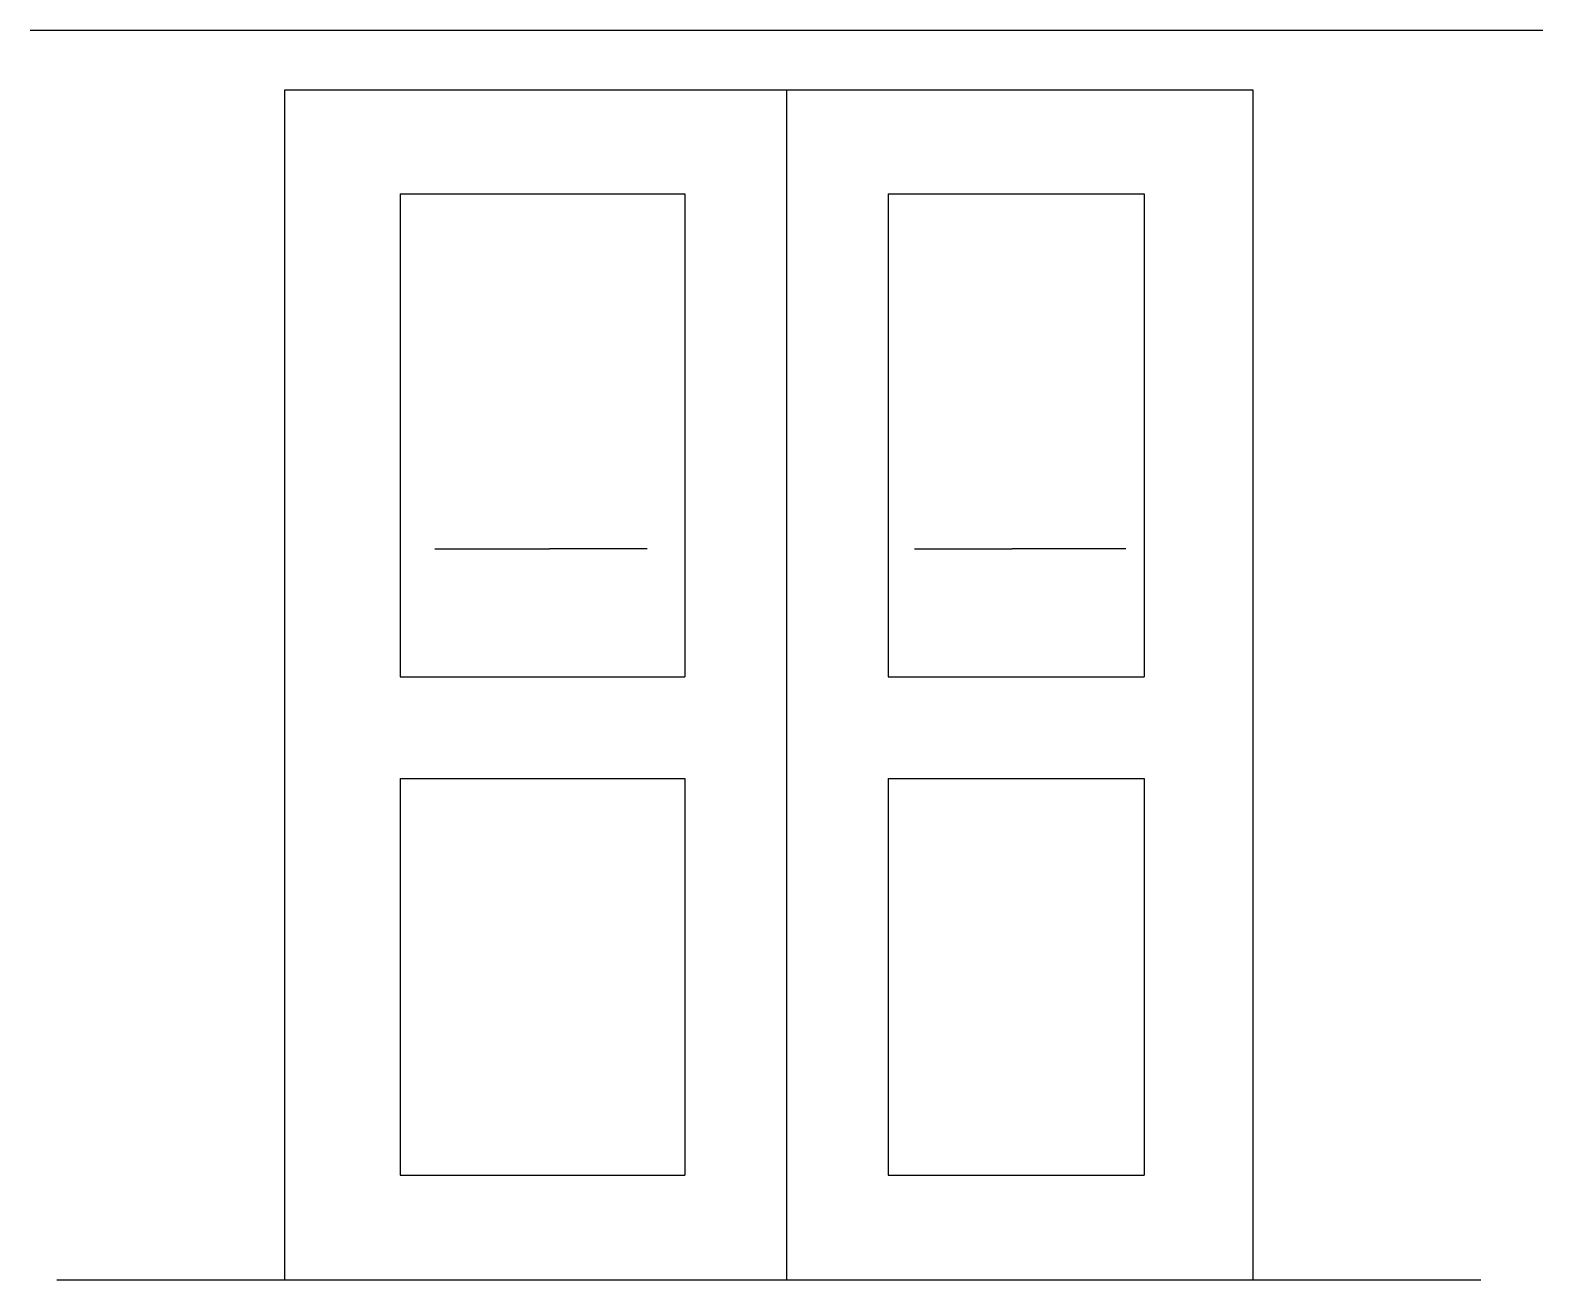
# Model space of a CAD drawing. Header units: metres. Extents: x 13445.8 to 13460.7, y 18618.2 to 18630.5.
import ezdxf

# ---------------------------------------------------------------- set-up
doc = ezdxf.new("R2010")
doc.units = ezdxf.units.M
doc.layers.add('PUB_DIM', color=90, linetype='Continuous')
doc.layers.add('WINDOW', color=3, linetype='Continuous')

msp = doc.modelspace()

# ---------------------------------------------------------------- linework, layer by layer
for points in [[(13445.81, 18630.54), (13460.69, 18630.54)], [(13457.84, 18618.25), (13457.84, 18629.95), (13448.31, 18629.95), (13448.31, 18618.25)], [(13446.07, 18618.25), (13460.08, 18618.25)]]:
    msp.add_lwpolyline(points)
at = {"layer": 'PUB_DIM'}
for p, q in [((13453.25, 18629.95), (13453.25, 18618.25)), ((13449.45, 18628.93), (13449.45, 18624.18)), ((13452.25, 18628.93), (13452.25, 18624.18)), ((13454.25, 18628.93), (13454.25, 18624.18)), ((13456.77, 18628.93), (13456.77, 18624.18)), ((13449.45, 18623.18), (13449.45, 18619.28)), ((13452.25, 18623.18), (13452.25, 18619.28)), ((13454.25, 18623.18), (13454.25, 18619.28)), ((13456.77, 18623.18), (13456.77, 18619.28))]:
    msp.add_line(p, q, dxfattribs=at)
for points in [[(13449.79, 18625.44), (13450.92, 18625.44)], [(13451.88, 18625.44), (13450.92, 18625.44)], [(13454.51, 18625.44), (13455.47, 18625.44)], [(13456.59, 18625.44), (13455.47, 18625.44)]]:
    msp.add_lwpolyline(points, dxfattribs=at)
at = {"layer": 'WINDOW'}
for p, q in [((13449.45, 18628.93), (13452.25, 18628.93)), ((13454.25, 18628.93), (13456.77, 18628.93)), ((13449.45, 18624.18), (13452.25, 18624.18)), ((13454.25, 18624.18), (13456.77, 18624.18)), ((13449.45, 18623.18), (13452.25, 18623.18)), ((13454.25, 18623.18), (13456.77, 18623.18)), ((13449.45, 18619.28), (13452.25, 18619.28)), ((13454.25, 18619.28), (13456.77, 18619.28))]:
    msp.add_line(p, q, dxfattribs=at)

doc.saveas('drawing.dxf')
